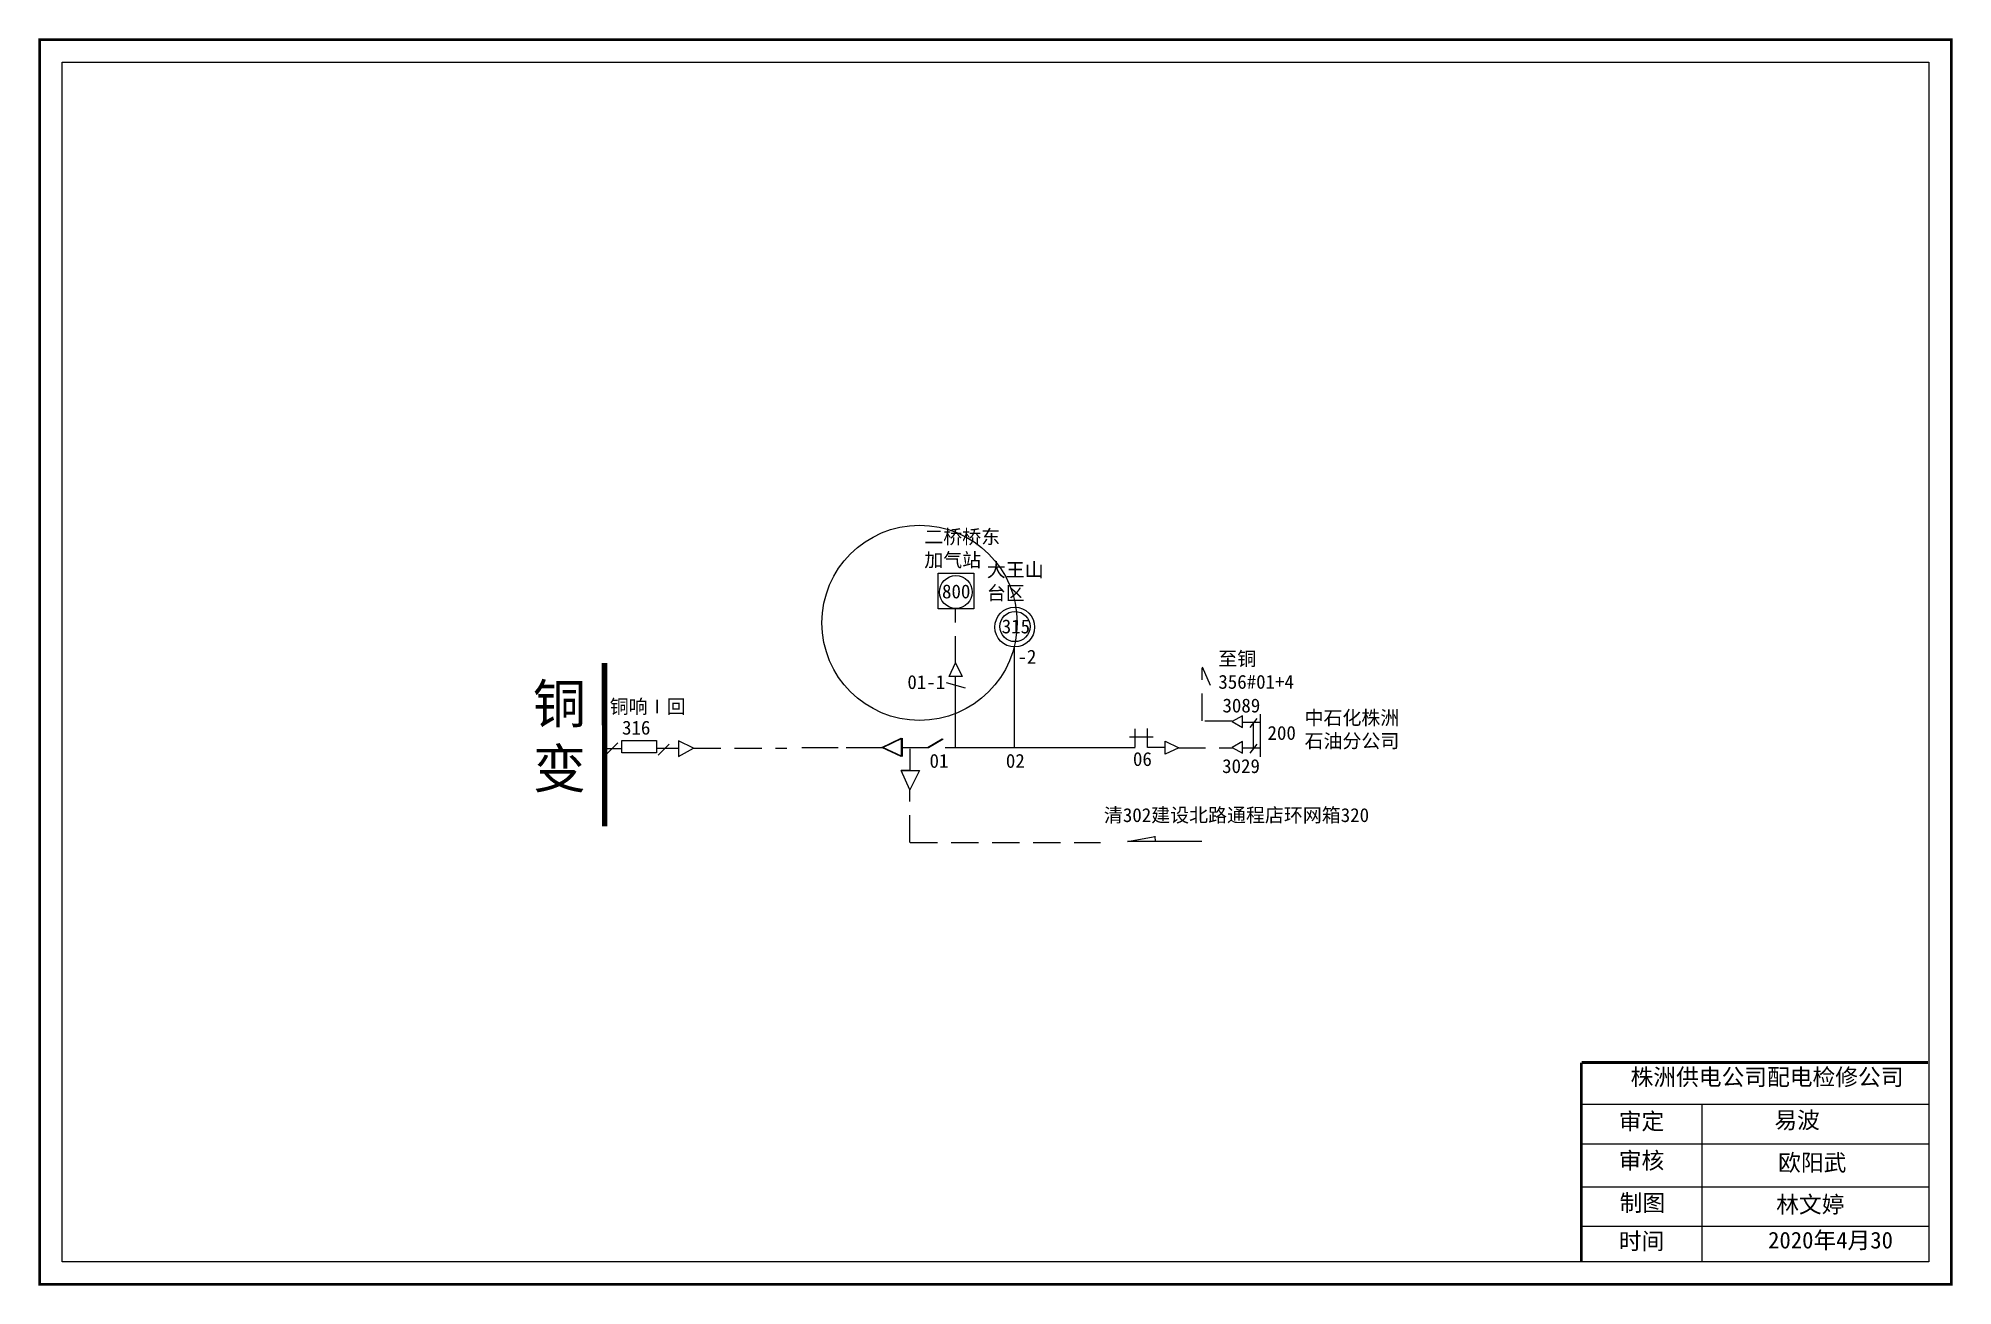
# Model space of a CAD drawing. Extents: x 0 to 344, y 0 to 224.
import ezdxf

# ---------------------------------------------------------------- set-up
doc = ezdxf.new("R2010")
doc.units = 0
doc.header["$LTSCALE"] = 0.774411
doc.linetypes.add('ACAD_ISO02W100', pattern=[15, 12, -3])
doc.linetypes.add('DASHED2', pattern=[9.525, 6.35, -3.175])
doc.layers.get('0').update_dxf_attribs({"linetype": 'CONTINUOUS'})
doc.styles.get("Standard").update_dxf_attribs({"font": '', "height": 2.5})
doc.styles.add('字体', font='simkai.ttf', dxfattribs={"height": 2.5})
doc.styles.get('Standard').set_extended_font_data('SimSun')

msp = doc.modelspace()

# ---------------------------------------------------------------- linework, layer by layer
at = {"color": 0, "linetype": 'DASHED2'}
msp.add_line((164.83, 111.68), (164.83, 121.44), dxfattribs=at)
at = {"linetype": 'Continuous'}
for p, q in [((175.35, 114.68), (175.35, 96.49)), ((104.05, 97.45), (102.07, 95.47)), ((111.08, 96.45), (114.97, 96.45)), ((113.28, 97.21), (111.3, 95.23)), ((117.64, 96.48), (114.97, 97.76)), ((114.97, 97.76), (114.97, 94.98)), ((114.97, 94.98), (117.64, 96.48)), ((137.15, 96.61), (143.7, 96.61)), ((145.16, 96.61), (151.43, 96.61)), ((145.33, 96.61), (151.6, 96.61)), ((151.56, 96.6), (155.04, 98.25)), ((155.04, 94.95), (151.56, 96.6)), ((151.73, 96.6), (155.2, 98.25)), ((155.2, 94.95), (151.73, 96.6)), ((155.04, 98.25), (155.04, 94.95)), ((155.05, 96.58), (159.78, 96.58)), ((155.2, 98.25), (155.2, 94.95)), ((155.21, 96.58), (159.94, 96.58)), ((159.78, 96.58), (162.43, 98.13)), ((159.94, 96.58), (162.59, 98.14)), ((162.93, 96.59), (197.12, 96.56)), ((202.54, 95.39), (202.54, 97.7)), ((202.54, 97.7), (204.97, 96.55)), ((204.97, 96.55), (202.54, 95.39)), ((156.56, 96.32), (156.56, 92.44)), ((156.56, 88.95), (155.01, 92.44)), ((156.56, 92.44), (155.01, 92.44)), ((155.01, 92.44), (158.31, 92.44)), ((158.31, 92.44), (156.56, 88.95)), ((195.75, 79.66), (200.75, 80.59)), ((209.15, 79.66), (195.75, 79.66)), ((200.66, 80.63), (200.74, 79.67)), ((277.45, 32.39), (339.81, 32.39)), ((299.09, 32.38), (299.09, 4.05)), ((277.45, 25.29), (339.81, 25.29)), ((277.45, 17.54), (339.81, 17.54)), ((277.45, 10.44), (339.81, 10.44))]:
    msp.add_line(p, q, dxfattribs=at)
at = {"color": 0, "linetype": 'Continuous'}
for p, q in [((163.67, 109.36), (164.83, 111.79)), ((164.83, 111.79), (165.99, 109.36)), ((209.21, 111.1), (210.65, 107.82)), ((163.11, 108.28), (166.52, 107.32)), ((165.99, 109.36), (163.67, 109.36)), ((164.81, 96.56), (164.81, 109.23)), ((197.1, 99.96), (197.1, 96.63)), ((219.67, 101.11), (216.43, 101.11)), ((219, 101.83), (217.78, 100.16)), ((218.43, 96.63), (218.43, 101.05)), ((219.67, 94.89), (219.67, 102.61)), ((219.67, 96.48), (216.43, 96.48)), ((219, 97.2), (217.78, 95.54))]:
    msp.add_line(p, q, dxfattribs=at)
at = {"linetype": 'DASHED2'}
for p, q in [((209.18, 101.39), (209.18, 110.89)), ((214.56, 101.31), (209.21, 101.31)), ((117.64, 96.48), (134.47, 96.48)), ((204.86, 96.55), (214.62, 96.55)), ((156.6, 79.51), (156.6, 89.01)), ((156.65, 79.51), (190.9, 79.51))]:
    msp.add_line(p, q, dxfattribs=at)
at = {"linetype": 'ACAD_ISO02W100'}
msp.add_line((104.65, 96.36), (101.56, 96.37), dxfattribs=at)
at = {"linetype": 'Continuous', "const_width": 0.5}
msp.add_lwpolyline([(0.02, 223.95), (343.99, 223.95), (343.99, -0.01), (0.02, -0.01)], close=True, dxfattribs=at)
at = {"linetype": 'Continuous'}
for points in [[(4.06, 219.91), (339.94, 219.91), (339.94, 4.03), (4.06, 4.03)], [(104.75, 97.84), (111.01, 97.84), (111.01, 95.62), (104.75, 95.62)]]:
    msp.add_lwpolyline(points, close=True, dxfattribs=at)
at = {"color": 0, "linetype": 'Continuous'}
msp.add_lwpolyline([(161.69, 127.94), (168.1, 127.94), (168.1, 121.55), (161.69, 121.55)], close=True, dxfattribs=at)
at = {"linetype": 'Continuous'}
for points, const_width in [([(101.66, 111.77), (101.68, 82.39)], 1), ([(277.41, 39.9), (277.41, 4.17)], 0.5), ([(277.45, 39.9), (339.81, 39.9)], 0.5)]:
    msp.add_lwpolyline(points, dxfattribs=dict(at, const_width=const_width))
at = {"color": 0, "ltscale": 2}
for points in [[(199.33, 96.62), (199.33, 100.02)], [(196.1, 98.5), (200.37, 98.5)], [(202.53, 96.6), (199.33, 96.6), (199.33, 96.62)]]:
    msp.add_lwpolyline(points, dxfattribs=at)
for points in [[(214.58, 101.24), (216.42, 100.17), (216.42, 102.3)], [(214.58, 96.61), (216.42, 95.55), (216.42, 97.67)]]:
    msp.add_lwpolyline(points, close=True)
at = {"color": 1, "linetype": 'Continuous'}
msp.add_circle((158.34, 119.02), 17.56, dxfattribs=at)
at = {"color": 0, "linetype": 'Continuous'}
msp.add_circle((164.87, 124.56), 2.95, dxfattribs=at)
at = {"linetype": 'Continuous'}
for centre, radius in [((175.46, 118.25), 3.58), ((175.5, 118.35), 2.72)]:
    msp.add_circle(centre, radius, dxfattribs=at)

# ---------------------------------------------------------------- texts
at = {"linetype": 'Continuous', "style": '字体'}
msp.add_text('清302建设北路通程店环网箱320', height=2.5, dxfattribs=at).set_placement((191.51, 83.17))
at = {"color": 0, "linetype": 'Continuous', "insert": (159.19, 135.75), "char_height": 2.5, "width": 16.2423, "attachment_point": 1, "style": '字体'}
msp.add_mtext('二桥桥东加气站', dxfattribs=at)
at = {"linetype": 'Continuous', "attachment_point": 1, "style": '字体'}
for s, insert, char_height, width in [('大王山台区', (170.44, 129.8), 2.5, 10.3362), ('至铜356#01+4', (212.1, 113.82), 2.5, 17.8597), ('铜\\P变', (88.75, 107.96), 7, 6.114), ('铜响Ⅰ回', (102.6, 105.21), 2.5, 14.5014), ('中石化株洲石油分公司', (227.61, 103.19), 2.5, 17.8597), ('株洲供电公司配电检修公司', (286.28, 38.79), 3, 82.0179), ('审定', (284.15, 30.83), 3, 23.4615), ('易波', (312.15, 31.05), 3, 23.4615), ('审核', (284.15, 23.77), 3, 23.4615), ('欧阳武', (312.83, 23.39), 3, 33.0539), ('制图', (284.31, 16.15), 3, 23.4615), ('林文婷', (312.48, 15.86), 3, 23.4615), ('时间', (284.15, 9.27), 3, 23.4615), ('2020年4月30', (311.02, 9.44), 3, 23.4615)]:
    msp.add_mtext(s, dxfattribs=dict(at, insert=insert, char_height=char_height, width=width))
at = {"color": 0, "linetype": 'Continuous', "char_height": 2.5, "attachment_point": 1}
for s, insert, width in [('800', (162.38, 125.92), 5.6554), ('01-1', (156.15, 109.61), 5.4797)]:
    msp.add_mtext(s, dxfattribs=dict(at, insert=insert, width=width))
at = {"linetype": 'Continuous', "char_height": 2.5, "attachment_point": 1}
for s, insert, width in [('315', (173.12, 119.62), 5.6554), ('-2', (175.96, 114.17), 5.4797), ('3089', (212.84, 105.39), 5.6554), ('316', (104.8, 101.4), 5.6554), ('200', (220.95, 100.46), 5.6554), ('01', (160.13, 95.43), 5.4797), ('02', (173.87, 95.43), 5.4797), ('06', (196.74, 95.76), 5.4797), ('3029', (212.78, 94.49), 5.6554)]:
    msp.add_mtext(s, dxfattribs=dict(at, insert=insert, width=width))

doc.saveas('drawing.dxf')
